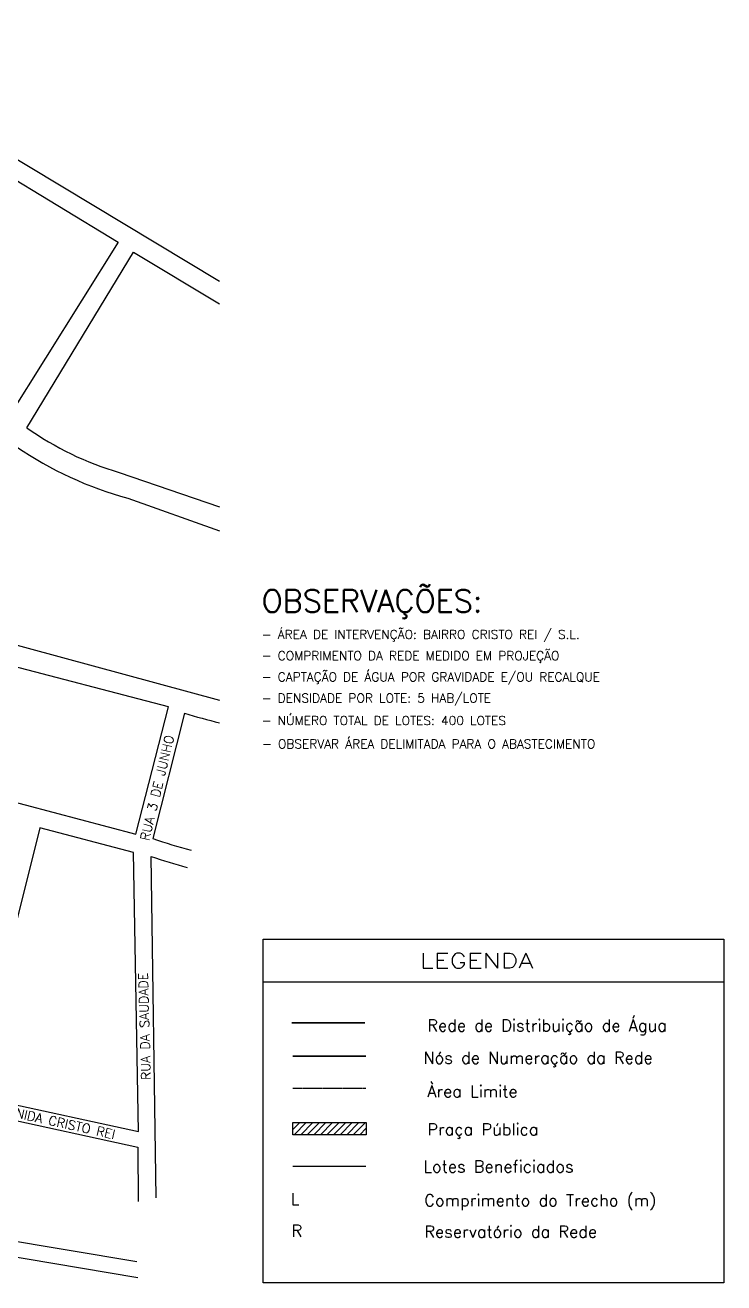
# Model space of a CAD drawing. Header units: feet. Extents: x -1628 to 9368, y -3759 to 3296.
# Drawn here: x 5609 to 9368, y -3668 to 3104 of the extents above; entities that cross this region are included whole.
import ezdxf

# ---------------------------------------------------------------- set-up
doc = ezdxf.new("R2010")
doc.units = ezdxf.units.FT
doc.header["$MEASUREMENT"] = 0
doc.linetypes.add('HIDDEN', pattern=[0.375, 0.25, -0.125])
for name, color, linetype in [('LOTES ANTIGOS', 6, 'Continuous'), ('QUADRAS', 7, 'Continuous'), ('REG60-100', 7, 'Continuous'), ('TEXTO', 7, 'Continuous'), ('TEXTO RUAS NOVAS', 7, 'Continuous')]:
    doc.layers.add(name, color=color, linetype=linetype)
doc.layers.add('REDE', color=5, linetype='Continuous', lineweight=40)
doc.layers.add('ÁREA LIMITE', color=2, linetype='HIDDEN', lineweight=30)
doc.styles.add('REGUA60', font='simplex.shx')
doc.styles.add('REGUA80', font='simplex.shx')
doc.styles.add('ROMANS', font='romans.shx')

msp = doc.modelspace()

# ---------------------------------------------------------------- hatches: boundary and pattern name
at = {"ltscale": 0.3}
h = msp.add_hatch(dxfattribs=at)
h.set_pattern_fill('ANSI31', color=84, scale=200)
h.set_pattern_definition([(45, (-2002, -4150.64), (-17.67767, 17.67767), [])])
h.paths.add_polyline_path([(7048.4, -2805.6), (7048.4, -2870.9), (7444.4, -2870.9), (7444.4, -2805.6)])

# ---------------------------------------------------------------- linework, layer by layer
at = {"color": 84, "ltscale": 0.3}
msp.add_lwpolyline([(7048.4, -2805.6), (7444.4, -2805.6), (7444.4, -2870.9), (7048.4, -2870.9)], close=True, dxfattribs=at)
at = {"layer": 'LOTES ANTIGOS', "ltscale": 7}
msp.add_line((7048.4, -3039.6), (7442, -3039.6), dxfattribs=at)
at = {"layer": 'QUADRAS'}
for p, q in [((4365.6, 3103.5), (6654.7, 1724.3)), ((4351.5, 3000.4), (6108.7, 1935.2)), ((6108.7, 1935.2), (5523, 998.3)), ((5617.3, 935.9), (6191.5, 1882)), ((6191.5, 1882), (6654.7, 1603.9)), ((6114.9, 695.4), (6654.7, 509.6)), ((6161.4, 555.9), (6654.7, 381.1)), ((5177.6, -130), (6654.7, -531)), ((6380.3, -566.3), (5148, -245.8)), ((6203.8, -1253.2), (6380.3, -566.3)), ((6466.5, -601), (6296, -1275.9)), ((4962.8, -924.1), (6203.8, -1253.2)), ((5687, -1217.8), (5326.8, -2659.8)), ((6191.1, -1350.6), (5687, -1217.8)), ((6218.6, -2852.5), (6191.1, -1350.6)), ((6313.6, -3210.4), (6285.9, -1372)), ((5326.8, -2659.8), (6218.6, -2852.5)), ((5314, -2741.6), (6214.4, -2938.6))]:
    msp.add_line(p, q, dxfattribs=at)
at = {"layer": 'QUADRAS', "ltscale": 0.3}
for p, q in [((6214.4, -2938.6), (6217, -3229.8)), ((5166.1, -3378.3), (6209.1, -3552.5)), ((5147.4, -3458.8), (6215.6, -3639.4))]:
    msp.add_line(p, q, dxfattribs=at)
at = {"layer": 'QUADRAS'}
for centre, radius, start, end in [((6579.7, 2292.2), 1663.1, 234.64189, 253.76777), ((6690.3, 2482), 1997.4, 235.62983, 254.64472), ((7232.9, 1813.3), 2532.9, 252.38951, 256.80443), ((7190.4, 1281.8), 2709.6, 250.72579, 255.26908), ((7174.7, 1188), 2709.9, 250.85319, 255.16094)]:
    msp.add_arc(centre, radius, start, end, dxfattribs=at)
at = {"layer": 'REDE', "linetype": 'Continuous', "const_width": 8}
for points in [[(7436.7, -2268.3), (7042.3, -2268.3)], [(7442, -2447.4), (7048.4, -2447.4)]]:
    msp.add_lwpolyline(points, dxfattribs=at)
at = {"layer": 'TEXTO', "linetype": 'Continuous'}
msp.add_lwpolyline([(6888.6, -1818.7), (9368.2, -1818.7), (9368.2, -3668.3), (6888.6, -3668.3)], close=True, dxfattribs=at)
msp.add_lwpolyline([(6888.6, -2047.3), (9368.2, -2047.3)], dxfattribs=at)
at = {"layer": 'ÁREA LIMITE', "ltscale": 7}
msp.add_line((7048.4, -2620.1), (7442, -2620.1), dxfattribs=at)

# ---------------------------------------------------------------- texts
at = {"color": 4, "style": 'REGUA80'}
msp.add_text('OBSERVAÇÕES:', height=120, dxfattribs=at).set_placement((6881.2, -57.2, 27692.6))
at = {"layer": 'REG60-100', "style": 'REGUA60'}
for s, p in [('- ÁREA DE INTERVENÇÃO: BAIRRO CRISTO REI / S.L.', (6881.2, -201.2, 27692.6)), ('- COMPRIMENTO DA REDE MEDIDO EM PROJEÇÃO', (6881.2, -315.4, 27692.6)), ('- CAPTAÇÃO DE ÁGUA POR GRAVIDADE E/OU RECALQUE', (6881.2, -429.7, 27692.6)), ('- DENSIDADE POR LOTE: 5 HAB/LOTE', (6881.2, -543.9, 27692.6)), ('- NÚMERO TOTAL DE LOTES: 400 LOTES', (6881.2, -664.6, 27692.6)), ('- OBSERVAR ÁREA DELIMITADA PARA O ABASTECIMENTO', (6882.6, -790.4, 27692.6))]:
    msp.add_text(s, height=48, dxfattribs=at).set_placement(p)
at = {"layer": 'TEXTO', "linetype": 'Continuous', "style": 'ROMANS', "width": 1.3}
msp.add_text('LEGENDA', height=80, dxfattribs=at).set_placement((7731.7, -1973.5))
at = {"layer": 'TEXTO', "linetype": 'Continuous', "style": 'ROMANS'}
for s, p in [('Rede de Distribuição de Água', (7772.6, -2314.2)), ('Nós de Numeração da Rede', (7751.2, -2488.3)), ('Àrea Limite', (7772.6, -2669.1)), ('Praça Pública', (7772.6, -2874)), ('Lotes Beneficiados', (7751.2, -3073.7)), ('Comprimento do Trecho (m)', (7756.4, -3256.1)), (' L', (6993.8, -3249)), (' R', (6998.4, -3420)), ('Reservatório da Rede', (7756.4, -3424.7))]:
    msp.add_text(s, height=64, dxfattribs=at).set_placement(p)
at = {"layer": 'TEXTO RUAS NOVAS', "style": 'ROMANS'}
for s, height, rotation, p in [('RUA 3 DE JUNHO', 49.671, 76.5335, (6275.3, -1291.7)), ('RUA DA SAUDADE', 49.747, 91.62588, (6284, -2575.6)), ('AVENIDA CRISTO REI', 49.671, 347.53869, (5438.8, -2751.6))]:
    msp.add_text(s, height=height, rotation=rotation, dxfattribs=at).set_placement(p)

doc.saveas('drawing.dxf')
